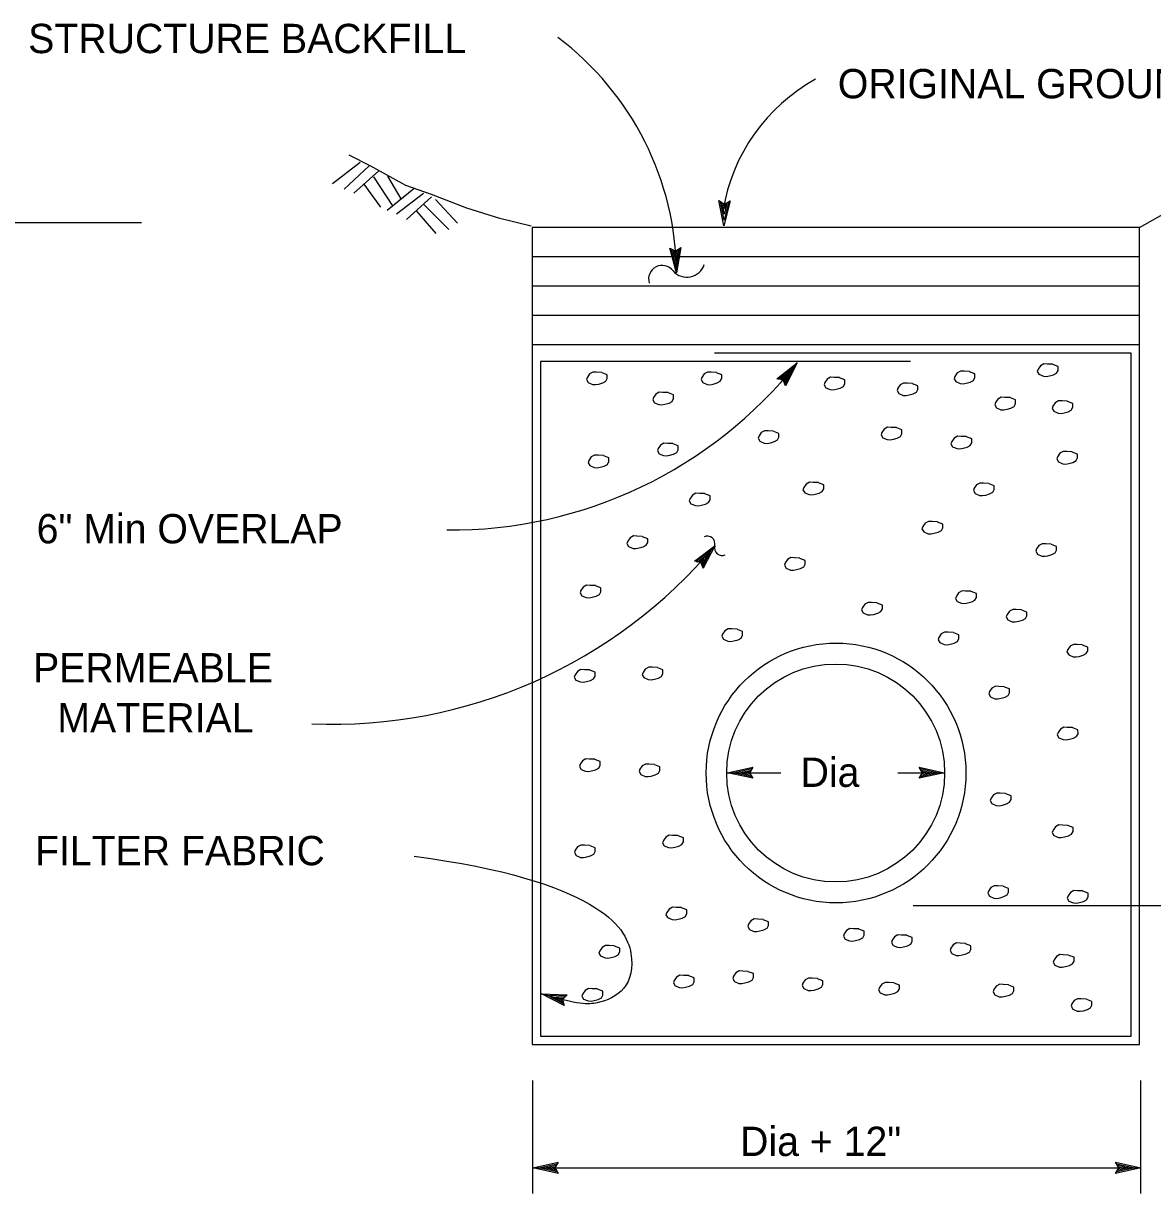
# Model space of a CAD drawing. Extents: x -894 to 866, y -472 to 714.
# Drawn here: x 440.6 to 710.1, y 24.5 to 303.8 of the extents above; entities that cross this region are included whole.
import ezdxf

# ---------------------------------------------------------------- set-up
doc = ezdxf.new("R2010")
doc.units = 0
for name, color, linetype in [('56 Stage 3 Anno', 7, 'Continuous'), ('57 Undefined', 7, 'Continuous'), ('59 Sndwall Anno', 7, 'Continuous'), ('60 Nongeo Data', 7, 'Continuous')]:
    doc.layers.add(name, color=color, linetype=linetype)

msp = doc.modelspace()

# ---------------------------------------------------------------- linework, layer by layer
at = {"layer": '56 Stage 3 Anno'}
for p, q in [((607.79, 255.46), (606.6, 261.49)), ((606.6, 261.49), (606.6, 261.49)), ((606.6, 261.49), (607.91, 260.66)), ((607.82, 256.85), (606.95, 261.25)), ((607.86, 258.22), (607.3, 261.06)), ((607.89, 259.61), (607.65, 260.82)), ((609.27, 261.43), (607.79, 255.46)), ((608.91, 261.22), (607.82, 256.84)), ((608.54, 261), (607.86, 258.22)), ((608.19, 260.83), (607.89, 259.61)), ((607.91, 260.66), (609.27, 261.43)), ((609.27, 261.43), (609.27, 261.43)), ((607.79, 255.46), (607.79, 255.46)), ((596.48, 244.21), (594.85, 250.14)), ((594.85, 250.14), (594.85, 250.14)), ((594.85, 250.14), (596.21, 249.41)), ((596.4, 245.6), (595.22, 249.92)), ((596.34, 246.97), (595.57, 249.76)), ((596.27, 248.35), (595.94, 249.55)), ((596.21, 249.41), (597.51, 250.27)), ((596.48, 249.59), (596.27, 248.35)), ((596.82, 249.79), (596.34, 246.97)), ((597.17, 250.04), (596.41, 245.59)), ((597.51, 250.27), (596.48, 244.21)), ((597.51, 250.27), (597.51, 250.27)), ((596.48, 244.21), (596.48, 244.21)), ((620.39, 218.95), (625.24, 222.73)), ((620.8, 218.9), (624.36, 221.67)), ((624.36, 221.65), (622.32, 217.66)), ((625.24, 222.73), (622.45, 217.25)), ((625.24, 222.73), (625.24, 222.73)), ((621.93, 218.72), (620.39, 218.95)), ((620.39, 218.95), (620.39, 218.95)), ((621.23, 218.85), (623.48, 220.6)), ((621.61, 218.76), (622.6, 219.53)), ((622.45, 217.25), (621.93, 218.72)), ((622.6, 219.53), (622.04, 218.43)), ((623.48, 220.6), (622.17, 218.02)), ((622.45, 217.25), (622.45, 217.25)), ((608.65, 124.93), (614.65, 126.26)), ((610.04, 124.93), (614.42, 125.9)), ((614.65, 126.26), (613.85, 124.93)), ((614.65, 126.26), (614.65, 126.26)), ((655.18, 124.93), (654.38, 126.27)), ((654.38, 126.27), (654.38, 126.27)), ((654.38, 126.27), (660.38, 124.93)), ((654.6, 125.91), (659, 124.93)), ((608.65, 124.93), (621.35, 124.93)), ((614.65, 123.59), (608.65, 124.93)), ((608.65, 124.93), (608.65, 124.93)), ((614.43, 123.94), (610.03, 124.93)), ((611.41, 124.93), (614.24, 125.55)), ((614.2, 124.3), (611.41, 124.93)), ((612.79, 124.92), (614, 125.19)), ((614.02, 124.65), (612.79, 124.92)), ((613.85, 124.93), (614.65, 123.59)), ((614.65, 123.59), (614.65, 123.59)), ((649.32, 124.93), (660.38, 124.93)), ((660.38, 124.93), (654.38, 123.6)), ((654.38, 123.6), (655.18, 124.93)), ((654.38, 123.6), (654.38, 123.6)), ((658.99, 124.92), (654.62, 123.96)), ((657.62, 124.93), (654.79, 124.3)), ((654.83, 125.55), (657.62, 124.93)), ((655.01, 125.21), (656.24, 124.93)), ((656.24, 124.93), (655.03, 124.66)), ((660.38, 124.93), (660.38, 124.93)), ((652.98, 93.27), (750.03, 93.27)), ((569.68, 69.33), (564.23, 72.17)), ((564.23, 72.17), (564.23, 72.17)), ((564.23, 72.17), (570.37, 71.91)), ((569.56, 69.73), (565.56, 71.82)), ((565.58, 71.82), (570.05, 71.63)), ((569.43, 70.14), (566.9, 71.46)), ((566.9, 71.46), (569.79, 71.34)), ((569.35, 70.52), (568.23, 71.1)), ((568.23, 71.1), (569.47, 71.05)), ((570.37, 71.91), (569.25, 70.83)), ((569.25, 70.83), (569.68, 69.33)), ((570.37, 71.91), (570.37, 71.91)), ((569.68, 69.33), (569.68, 69.33)), ((562.2, 24.46), (562.2, 51.45)), ((707.24, 24.46), (707.24, 51.45)), ((562.2, 30.61), (568.2, 31.94)), ((563.59, 30.61), (567.96, 31.58)), ((564.96, 30.61), (567.78, 31.23)), ((566.34, 30.6), (567.55, 30.87)), ((568.2, 31.94), (567.4, 30.61)), ((568.2, 31.94), (568.2, 31.94)), ((702.04, 30.61), (701.24, 31.95)), ((701.24, 31.95), (701.24, 31.95)), ((701.24, 31.95), (707.24, 30.61)), ((701.45, 31.59), (705.86, 30.61)), ((701.69, 31.23), (704.47, 30.61)), ((701.86, 30.89), (703.09, 30.61)), ((568.2, 29.27), (562.2, 30.61)), ((562.2, 30.61), (562.2, 30.61)), ((562.2, 30.61), (683.14, 30.61)), ((567.98, 29.62), (563.58, 30.61)), ((567.75, 29.98), (564.96, 30.61)), ((567.57, 30.33), (566.34, 30.6)), ((567.4, 30.61), (568.2, 29.27)), ((568.2, 29.27), (568.2, 29.27)), ((683.14, 30.61), (707.24, 30.61)), ((707.24, 30.61), (701.24, 29.28)), ((701.24, 29.28), (702.04, 30.61)), ((701.24, 29.28), (701.24, 29.28)), ((705.84, 30.6), (701.47, 29.64)), ((704.47, 30.61), (701.65, 29.98)), ((703.09, 30.61), (701.88, 30.34)), ((707.24, 30.61), (707.24, 30.61))]:
    msp.add_line(p, q, dxfattribs=at)
msp.add_lwpolyline([(600.78, 175.39), (605.58, 179.08), (602.79, 173.71), (602.66, 174.09), (604.7, 178.03), (601.18, 175.33), (601.58, 175.27), (603.83, 176.99), (602.53, 174.48), (602.39, 174.86), (602.96, 175.95), (601.98, 175.2), (602.29, 175.15), (602.79, 173.71), (602.29, 175.15)], close=True, dxfattribs=at)
for centre, radius, start, end in [((525.54, 243.68), 70.94, 0.4302, 53.1001), ((650.78, 252.08), 43.8, 118.8594, 170.6279), ((593.03, 242.8), 3.22, 35.9597, 197.8058), ((598.92, 247.57), 4.37, 221.3187, 342.4311), ((542.54, 288.57), 105.71, 269.499, 321.4752), ((514.42, 255.36), 118.86, 267.6031, 320.0792), ((603.83, 179.57), 1.81, 344.3303, 115.828), ((607.32, 178.59), 1.81, 164.3303, 295.828)]:
    msp.add_arc(centre, radius, start, end, dxfattribs=at)
msp.add_open_spline([(533.86, 104.97), (555.71, 102.15), (580.98, 93.42), (586.96, 81.2), (584.71, 72.56), (577.4, 69.52), (573.16, 69.52), (564.23, 72.17)], degree=3, dxfattribs=at)
at = {"layer": '59 Sndwall Anno'}
msp.add_line((514.1, 265.53), (514.1, 265.53), dxfattribs=at)
for points in [[(514.36, 265.56), (520.94, 270.65)], [(517.13, 264.23), (523.09, 269.82)], [(519.43, 263.28), (525.39, 268.59)], [(521.82, 265.42), (525.84, 259.94)], [(524.13, 267.18), (528.7, 260.21)], [(527.49, 267.35), (530.68, 261.89)], [(533.77, 264.27), (527.43, 259.15)], [(536.08, 263.15), (529.62, 258.28)], [(537.95, 262.39), (532, 256.96)], [(536.18, 260.59), (542.13, 254.56)], [(538.96, 261.75), (544.16, 256.06)], [(534.37, 258.97), (538.99, 253.61)], [(666.36, 220.69), (665.1, 220.74), (664.25, 220.79), (663.45, 220.34), (662.9, 219.53), (662.7, 218.98), (663.1, 218.28), (664.15, 217.83), (664.86, 217.78), (665.61, 217.93), (666.56, 218.18), (667.31, 218.58), (667.66, 219.24), (667.66, 220.14), (666.41, 220.61)], [(686.22, 222.43), (684.97, 222.48), (684.12, 222.53), (683.31, 222.07), (682.76, 221.27), (682.56, 220.72), (682.97, 220.02), (684.02, 219.57), (684.72, 219.52), (685.47, 219.67), (686.43, 219.92), (687.18, 220.32), (687.53, 220.97), (687.53, 221.88), (686.28, 222.35)], [(578.64, 220.46), (577.38, 220.51), (576.53, 220.56), (575.73, 220.11), (575.18, 219.31), (574.98, 218.75), (575.38, 218.05), (576.43, 217.6), (577.13, 217.55), (577.89, 217.7), (578.84, 217.96), (579.59, 218.36), (579.94, 219.01), (579.94, 219.91), (578.69, 220.39)], [(605.97, 220.46), (604.71, 220.51), (603.86, 220.55), (603.06, 220.1), (602.51, 219.3), (602.31, 218.75), (602.71, 218.04), (603.76, 217.59), (604.47, 217.54), (605.22, 217.7), (606.17, 217.95), (606.92, 218.35), (607.27, 219), (607.27, 219.91), (606.02, 220.38)], [(635.35, 219.24), (634.09, 219.29), (633.24, 219.34), (632.44, 218.89), (631.89, 218.09), (631.69, 217.53), (632.09, 216.83), (633.14, 216.38), (633.84, 216.33), (634.6, 216.48), (635.55, 216.74), (636.3, 217.14), (636.65, 217.79), (636.65, 218.69), (635.4, 219.17)], [(652.77, 217.85), (651.51, 217.89), (650.66, 217.94), (649.86, 217.49), (649.31, 216.69), (649.11, 216.14), (649.51, 215.43), (650.56, 214.98), (651.26, 214.93), (652.02, 215.09), (652.97, 215.34), (653.72, 215.74), (654.07, 216.39), (654.07, 217.3), (652.82, 217.77)], [(594.46, 215.66), (593.21, 215.71), (592.36, 215.76), (591.55, 215.3), (591, 214.5), (590.8, 213.95), (591.2, 213.25), (592.26, 212.8), (592.96, 212.75), (593.71, 212.9), (594.67, 213.15), (595.42, 213.55), (595.77, 214.21), (595.77, 215.11), (594.52, 215.58)], [(676.09, 214.45), (674.84, 214.49), (673.98, 214.54), (673.18, 214.09), (672.63, 213.29), (672.43, 212.74), (672.83, 212.03), (673.89, 211.58), (674.59, 211.53), (675.34, 211.68), (676.29, 211.94), (677.05, 212.34), (677.4, 212.99), (677.4, 213.89), (676.14, 214.37)], [(689.74, 213.61), (688.48, 213.66), (687.63, 213.71), (686.83, 213.25), (686.28, 212.45), (686.08, 211.9), (686.48, 211.2), (687.53, 210.75), (688.24, 210.7), (688.99, 210.85), (689.94, 211.1), (690.69, 211.5), (691.04, 212.15), (691.04, 213.06), (689.79, 213.53)], [(648.96, 207.29), (647.7, 207.34), (646.85, 207.39), (646.05, 206.94), (645.5, 206.13), (645.3, 205.58), (645.7, 204.88), (646.75, 204.43), (647.46, 204.38), (648.21, 204.53), (649.16, 204.78), (649.91, 205.18), (650.26, 205.84), (650.26, 206.74), (649.01, 207.21)], [(619.61, 206.46), (618.35, 206.5), (617.5, 206.55), (616.7, 206.1), (616.15, 205.3), (615.95, 204.75), (616.35, 204.04), (617.4, 203.59), (618.11, 203.54), (618.86, 203.7), (619.81, 203.95), (620.56, 204.35), (620.91, 205), (620.91, 205.91), (619.66, 206.38)], [(665.62, 205.15), (664.36, 205.2), (663.51, 205.25), (662.71, 204.8), (662.16, 203.99), (661.96, 203.44), (662.36, 202.74), (663.41, 202.29), (664.11, 202.24), (664.87, 202.39), (665.82, 202.64), (666.57, 203.05), (666.92, 203.7), (666.92, 204.6), (665.67, 205.07)], [(595.58, 203.47), (594.33, 203.52), (593.47, 203.57), (592.67, 203.11), (592.12, 202.31), (591.92, 201.76), (592.32, 201.06), (593.38, 200.61), (594.08, 200.56), (594.83, 200.71), (595.78, 200.96), (596.54, 201.36), (596.89, 202.02), (596.89, 202.92), (595.63, 203.39)], [(690.86, 201.52), (689.6, 201.57), (688.75, 201.62), (687.95, 201.16), (687.4, 200.36), (687.2, 199.81), (687.6, 199.11), (688.65, 198.66), (689.35, 198.61), (690.11, 198.76), (691.06, 199.01), (691.81, 199.41), (692.16, 200.06), (692.16, 200.97), (690.91, 201.44)], [(579.03, 200.64), (577.77, 200.69), (576.92, 200.74), (576.12, 200.29), (575.57, 199.48), (575.37, 198.93), (575.77, 198.23), (576.82, 197.78), (577.53, 197.73), (578.28, 197.88), (579.23, 198.13), (579.98, 198.53), (580.33, 199.19), (580.33, 200.09), (579.08, 200.56)], [(630.31, 194.18), (629.05, 194.22), (628.2, 194.27), (627.4, 193.82), (626.85, 193.02), (626.65, 192.47), (627.05, 191.76), (628.1, 191.31), (628.81, 191.26), (629.56, 191.42), (630.51, 191.67), (631.26, 192.07), (631.61, 192.72), (631.61, 193.63), (630.36, 194.1)], [(671, 193.97), (669.74, 194.02), (668.89, 194.07), (668.09, 193.62), (667.54, 192.81), (667.34, 192.26), (667.74, 191.56), (668.79, 191.11), (669.49, 191.06), (670.25, 191.21), (671.2, 191.46), (671.95, 191.86), (672.3, 192.52), (672.3, 193.42), (671.05, 193.89)], [(603.17, 191.54), (601.92, 191.59), (601.06, 191.63), (600.26, 191.18), (599.71, 190.38), (599.51, 189.83), (599.91, 189.12), (600.97, 188.67), (601.67, 188.63), (602.42, 188.78), (603.37, 189.03), (604.12, 189.43), (604.48, 190.08), (604.47, 190.99), (603.22, 191.46)], [(658.72, 184.83), (657.46, 184.87), (656.61, 184.92), (655.81, 184.47), (655.25, 183.67), (655.05, 183.12), (655.46, 182.41), (656.51, 181.96), (657.21, 181.91), (657.97, 182.07), (658.92, 182.32), (659.67, 182.72), (660.02, 183.37), (660.02, 184.28), (658.77, 184.75)], [(588.28, 181.34), (587.03, 181.38), (586.17, 181.43), (585.37, 180.98), (584.82, 180.18), (584.62, 179.63), (585.02, 178.92), (586.08, 178.47), (586.78, 178.42), (587.53, 178.58), (588.48, 178.83), (589.24, 179.23), (589.59, 179.88), (589.59, 180.79), (588.33, 181.26)], [(685.86, 179.49), (684.61, 179.54), (683.76, 179.59), (682.95, 179.13), (682.4, 178.33), (682.2, 177.78), (682.6, 177.08), (683.66, 176.62), (684.36, 176.58), (685.11, 176.73), (686.07, 176.98), (686.82, 177.38), (687.17, 178.03), (687.17, 178.94), (685.92, 179.41)], [(625.87, 176.16), (624.61, 176.21), (623.76, 176.26), (622.96, 175.81), (622.41, 175), (622.21, 174.45), (622.61, 173.75), (623.66, 173.3), (624.37, 173.25), (625.12, 173.4), (626.07, 173.65), (626.82, 174.06), (627.17, 174.71), (627.17, 175.61), (625.92, 176.08)], [(577.11, 169.58), (575.85, 169.63), (575, 169.68), (574.2, 169.23), (573.65, 168.43), (573.44, 167.87), (573.85, 167.17), (574.9, 166.72), (575.6, 166.67), (576.36, 166.82), (577.31, 167.08), (578.06, 167.48), (578.41, 168.13), (578.41, 169.03), (577.16, 169.51)], [(666.71, 168.23), (665.46, 168.28), (664.6, 168.33), (663.8, 167.87), (663.25, 167.07), (663.05, 166.52), (663.45, 165.82), (664.51, 165.37), (665.21, 165.32), (665.96, 165.47), (666.91, 165.72), (667.67, 166.12), (668.02, 166.77), (668.02, 167.68), (666.76, 168.15)], [(644.29, 165.49), (643.03, 165.54), (642.18, 165.59), (641.38, 165.14), (640.83, 164.34), (640.63, 163.78), (641.03, 163.08), (642.08, 162.63), (642.79, 162.58), (643.54, 162.73), (644.49, 162.99), (645.24, 163.39), (645.59, 164.04), (645.59, 164.94), (644.34, 165.42)], [(678.81, 163.83), (677.55, 163.88), (676.7, 163.92), (675.9, 163.47), (675.35, 162.67), (675.15, 162.12), (675.55, 161.41), (676.6, 160.96), (677.3, 160.91), (678.06, 161.07), (679.01, 161.32), (679.76, 161.72), (680.11, 162.37), (680.11, 163.28), (678.86, 163.75)], [(610.93, 159.19), (609.68, 159.23), (608.82, 159.28), (608.02, 158.83), (607.47, 158.03), (607.27, 157.48), (607.67, 156.77), (608.73, 156.32), (609.43, 156.27), (610.18, 156.43), (611.14, 156.68), (611.89, 157.08), (612.24, 157.73), (612.24, 158.64), (610.98, 159.11)], [(662.56, 158.39), (661.3, 158.44), (660.45, 158.49), (659.65, 158.04), (659.1, 157.23), (658.9, 156.68), (659.3, 155.98), (660.35, 155.53), (661.06, 155.48), (661.81, 155.63), (662.76, 155.88), (663.51, 156.28), (663.86, 156.94), (663.86, 157.84), (662.61, 158.31)], [(693.31, 155.46), (692.06, 155.51), (691.21, 155.56), (690.41, 155.11), (689.85, 154.31), (689.65, 153.75), (690.06, 153.05), (691.11, 152.6), (691.81, 152.55), (692.57, 152.7), (693.52, 152.96), (694.27, 153.36), (694.62, 154.01), (694.62, 154.91), (693.37, 155.39)], [(575.72, 149.46), (574.47, 149.51), (573.62, 149.56), (572.81, 149.11), (572.26, 148.31), (572.06, 147.75), (572.46, 147.05), (573.52, 146.6), (574.22, 146.55), (574.97, 146.7), (575.93, 146.96), (576.68, 147.36), (577.03, 148.01), (577.03, 148.91), (575.78, 149.39)], [(591.93, 150.03), (590.67, 150.08), (589.82, 150.13), (589.02, 149.68), (588.47, 148.88), (588.27, 148.32), (588.67, 147.62), (589.72, 147.17), (590.43, 147.12), (591.18, 147.27), (592.13, 147.53), (592.88, 147.93), (593.23, 148.58), (593.23, 149.48), (591.98, 149.96)], [(674.66, 145.46), (673.41, 145.51), (672.56, 145.56), (671.75, 145.11), (671.2, 144.3), (671, 143.75), (671.4, 143.05), (672.46, 142.6), (673.16, 142.55), (673.91, 142.7), (674.87, 142.95), (675.62, 143.35), (675.97, 144.01), (675.97, 144.91), (674.72, 145.38)], [(690.98, 135.69), (689.72, 135.74), (688.87, 135.79), (688.07, 135.34), (687.52, 134.54), (687.32, 133.98), (687.72, 133.28), (688.77, 132.83), (689.48, 132.78), (690.23, 132.93), (691.18, 133.19), (691.93, 133.59), (692.29, 134.24), (692.28, 135.14), (691.03, 135.62)], [(576.95, 128.14), (575.7, 128.19), (574.84, 128.24), (574.04, 127.79), (573.49, 126.98), (573.29, 126.43), (573.69, 125.73), (574.75, 125.28), (575.45, 125.23), (576.2, 125.38), (577.15, 125.63), (577.91, 126.04), (578.26, 126.69), (578.26, 127.59), (577, 128.06)], [(591.2, 126.9), (589.95, 126.95), (589.09, 127), (588.29, 126.55), (587.74, 125.75), (587.54, 125.19), (587.94, 124.49), (589, 124.04), (589.7, 123.99), (590.45, 124.14), (591.4, 124.4), (592.16, 124.8), (592.51, 125.45), (592.51, 126.35), (591.25, 126.83)], [(674.99, 119.97), (673.74, 120.02), (672.89, 120.07), (672.08, 119.62), (671.53, 118.82), (671.33, 118.26), (671.73, 117.56), (672.79, 117.11), (673.49, 117.06), (674.24, 117.21), (675.2, 117.46), (675.95, 117.87), (676.3, 118.52), (676.3, 119.42), (675.04, 119.89)], [(689.8, 112.36), (688.55, 112.41), (687.69, 112.46), (686.89, 112.01), (686.34, 111.21), (686.14, 110.65), (686.54, 109.95), (687.6, 109.5), (688.3, 109.45), (689.05, 109.6), (690, 109.86), (690.76, 110.26), (691.11, 110.91), (691.11, 111.81), (689.85, 112.29)], [(596.79, 109.9), (595.53, 109.95), (594.68, 110), (593.88, 109.55), (593.33, 108.75), (593.13, 108.19), (593.53, 107.49), (594.58, 107.04), (595.29, 106.99), (596.04, 107.14), (596.99, 107.39), (597.74, 107.8), (598.09, 108.45), (598.09, 109.35), (596.84, 109.82)], [(575.77, 107.57), (574.52, 107.62), (573.66, 107.67), (572.86, 107.22), (572.31, 106.41), (572.11, 105.86), (572.51, 105.16), (573.57, 104.71), (574.27, 104.66), (575.02, 104.81), (575.97, 105.06), (576.73, 105.47), (577.08, 106.12), (577.07, 107.02), (575.82, 107.49)], [(674.41, 97.85), (673.16, 97.9), (672.31, 97.95), (671.51, 97.49), (670.95, 96.69), (670.75, 96.14), (671.16, 95.44), (672.21, 94.99), (672.91, 94.94), (673.67, 95.09), (674.62, 95.34), (675.37, 95.74), (675.72, 96.39), (675.72, 97.3), (674.47, 97.77)], [(693.38, 96.71), (692.13, 96.76), (691.27, 96.81), (690.47, 96.36), (689.92, 95.56), (689.72, 95.01), (690.12, 94.3), (691.18, 93.85), (691.88, 93.8), (692.63, 93.95), (693.58, 94.21), (694.34, 94.61), (694.69, 95.26), (694.69, 96.16), (693.43, 96.64)], [(597.61, 92.75), (596.36, 92.79), (595.5, 92.84), (594.7, 92.39), (594.15, 91.59), (593.95, 91.04), (594.35, 90.33), (595.41, 89.88), (596.11, 89.83), (596.86, 89.99), (597.81, 90.24), (598.57, 90.64), (598.92, 91.29), (598.91, 92.2), (597.66, 92.67)], [(617.13, 89.91), (615.87, 89.96), (615.02, 90.01), (614.22, 89.55), (613.67, 88.75), (613.47, 88.2), (613.87, 87.5), (614.92, 87.05), (615.63, 87), (616.38, 87.15), (617.33, 87.4), (618.08, 87.8), (618.44, 88.45), (618.43, 89.36), (617.18, 89.83)], [(639.96, 87.63), (638.7, 87.67), (637.85, 87.72), (637.05, 87.27), (636.5, 86.47), (636.3, 85.91), (636.7, 85.21), (637.75, 84.76), (638.46, 84.71), (639.21, 84.86), (640.16, 85.12), (640.91, 85.52), (641.26, 86.17), (641.26, 87.07), (640.01, 87.55)], [(651.4, 86.13), (650.15, 86.18), (649.29, 86.23), (648.49, 85.78), (647.94, 84.97), (647.74, 84.42), (648.14, 83.72), (649.2, 83.27), (649.9, 83.22), (650.65, 83.37), (651.6, 83.62), (652.36, 84.03), (652.71, 84.68), (652.7, 85.58), (651.45, 86.05)], [(665.4, 84.19), (664.14, 84.24), (663.29, 84.29), (662.49, 83.84), (661.94, 83.03), (661.74, 82.48), (662.14, 81.78), (663.19, 81.33), (663.9, 81.28), (664.65, 81.43), (665.6, 81.68), (666.35, 82.09), (666.71, 82.74), (666.7, 83.64), (665.45, 84.11)], [(581.62, 83.6), (580.36, 83.65), (579.51, 83.69), (578.71, 83.24), (578.16, 82.44), (577.95, 81.89), (578.36, 81.19), (579.41, 80.73), (580.11, 80.69), (580.87, 80.84), (581.82, 81.09), (582.57, 81.49), (582.92, 82.14), (582.92, 83.05), (581.67, 83.52)], [(690.04, 81.41), (688.78, 81.46), (687.93, 81.51), (687.13, 81.05), (686.58, 80.25), (686.38, 79.7), (686.78, 79), (687.83, 78.55), (688.53, 78.5), (689.29, 78.65), (690.24, 78.9), (690.99, 79.3), (691.34, 79.96), (691.34, 80.86), (690.09, 81.33)], [(599.38, 76.49), (598.13, 76.54), (597.28, 76.59), (596.47, 76.14), (595.92, 75.33), (595.72, 74.78), (596.13, 74.08), (597.18, 73.63), (597.88, 73.58), (598.63, 73.73), (599.59, 73.98), (600.34, 74.39), (600.69, 75.04), (600.69, 75.94), (599.44, 76.41)], [(613.53, 77.51), (612.28, 77.56), (611.42, 77.61), (610.62, 77.16), (610.07, 76.35), (609.87, 75.8), (610.27, 75.1), (611.33, 74.65), (612.03, 74.6), (612.78, 74.75), (613.73, 75), (614.49, 75.41), (614.84, 76.06), (614.84, 76.96), (613.58, 77.43)], [(630.09, 75.82), (628.83, 75.87), (627.98, 75.92), (627.18, 75.47), (626.63, 74.67), (626.43, 74.11), (626.83, 73.41), (627.88, 72.96), (628.59, 72.91), (629.34, 73.06), (630.29, 73.32), (631.04, 73.72), (631.39, 74.37), (631.39, 75.27), (630.14, 75.75)], [(577.56, 73.31), (576.31, 73.36), (575.46, 73.41), (574.65, 72.95), (574.1, 72.15), (573.9, 71.6), (574.3, 70.9), (575.36, 70.45), (576.06, 70.4), (576.81, 70.55), (577.77, 70.8), (578.52, 71.2), (578.87, 71.85), (578.87, 72.76), (577.62, 73.23)], [(648.35, 74.79), (647.1, 74.84), (646.24, 74.89), (645.44, 74.44), (644.89, 73.63), (644.69, 73.08), (645.09, 72.38), (646.15, 71.93), (646.85, 71.88), (647.6, 72.03), (648.56, 72.28), (649.31, 72.68), (649.66, 73.34), (649.66, 74.24), (648.4, 74.71)], [(675.69, 74.32), (674.44, 74.37), (673.59, 74.42), (672.79, 73.96), (672.23, 73.16), (672.03, 72.61), (672.44, 71.91), (673.49, 71.46), (674.19, 71.41), (674.95, 71.56), (675.9, 71.81), (676.65, 72.21), (677, 72.87), (677, 73.77), (675.75, 74.24)], [(694.31, 70.88), (693.06, 70.93), (692.2, 70.98), (691.4, 70.52), (690.85, 69.72), (690.65, 69.17), (691.05, 68.47), (692.11, 68.02), (692.81, 67.97), (693.56, 68.12), (694.52, 68.37), (695.27, 68.77), (695.62, 69.42), (695.62, 70.33), (694.36, 70.8)]]:
    msp.add_lwpolyline(points, dxfattribs=at)
at = {"layer": '60 Nongeo Data'}
for p, q in [((468.81, 256.19), (200.31, 256.19)), ((706.97, 255.04), (561.98, 255.04)), ((561.98, 255.04), (561.98, 60.05)), ((706.97, 60.05), (706.97, 255.04)), ((706.97, 248.04), (561.98, 248.04)), ((706.97, 241.04), (561.98, 241.04)), ((706.97, 234.04), (561.98, 234.04)), ((706.97, 227.04), (561.99, 227.04)), ((704.97, 225.05), (605.55, 225.05)), ((704.97, 62.05), (704.97, 225.05)), ((563.98, 223.05), (563.98, 62.05)), ((652.3, 223.05), (563.98, 223.05)), ((563.98, 62.05), (704.97, 62.05)), ((561.98, 60.05), (706.97, 60.05))]:
    msp.add_line(p, q, dxfattribs=at)
for points in [[(706.97, 255.04), (714.45, 259.32), (719.71, 261.73), (727.33, 265.65), (734.7, 269.57), (742.27, 273.9), (747.74, 277.82), (752.5, 281.18)], [(561.79, 255.42), (554.26, 257.21), (546.43, 259.66), (537.95, 262.92), (531.83, 265.07), (523.54, 269.72), (518.37, 272.33)]]:
    msp.add_lwpolyline(points, dxfattribs=at)
for centre, radius in [((634.54, 124.86), 31), ((634.44, 124.86), 26)]:
    msp.add_circle(centre, radius, dxfattribs=at)

# ---------------------------------------------------------------- texts
at = {"layer": '57 Undefined'}
for s, p in [('STRUCTURE BACKFILL', (441.73, 296.68)), ('ORIGINAL GROUND', (634.96, 285.9)), ('6" Min OVERLAP', (443.75, 179.67)), ('PERMEABLE', (442.9, 146.47)), ('MATERIAL', (448.69, 134.53)), ('Dia', (626.08, 121.54)), ('FILTER FABRIC', (443.35, 102.84)), ('Dia + 12"', (611.64, 33.44))]:
    msp.add_text(s, height=7, dxfattribs=at).set_placement(p)

doc.saveas('drawing.dxf')
